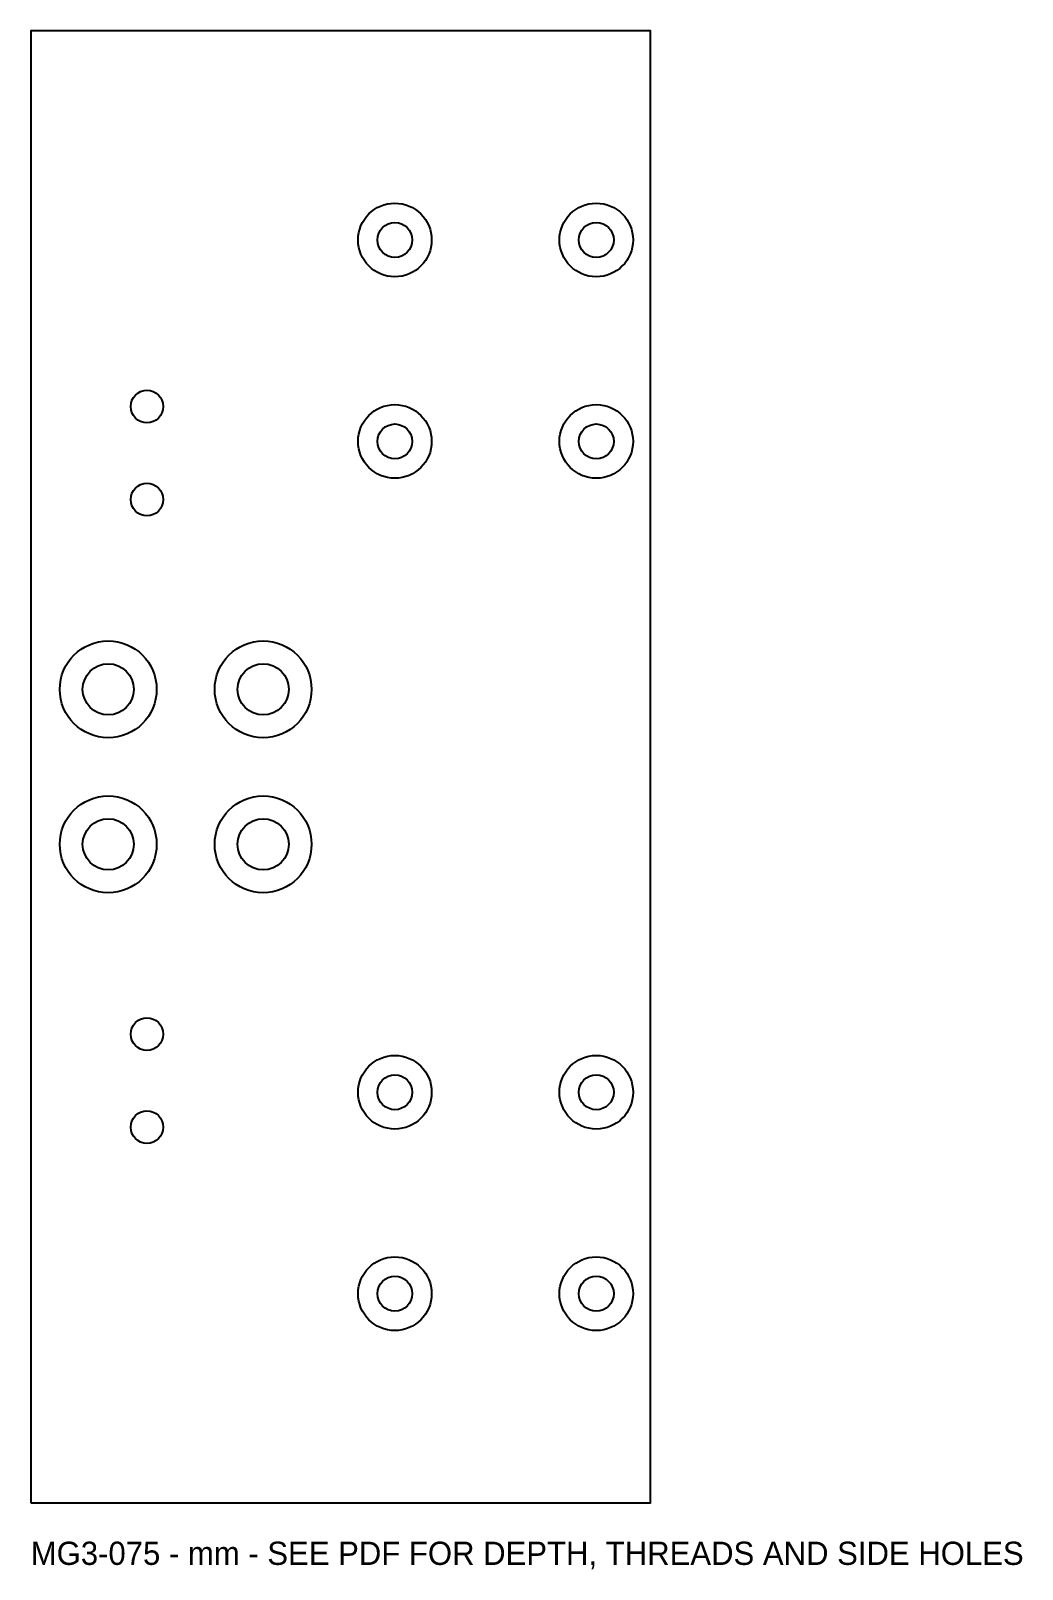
# Model space of a CAD drawing. Header units: millimetres. Extents: x 0 to 128, y -9 to 190.
import ezdxf

# ---------------------------------------------------------------- set-up
doc = ezdxf.new("R2010")
doc.units = ezdxf.units.MM
for name, color, linetype in [('NOTES', 2, 'Continuous'), ('OUTLINE', 7, 'Continuous'), ('REFERENCE_CBORE', 4, 'Continuous'), ('TAP_PILOT', 1, 'Continuous'), ('THROUGH', 3, 'Continuous')]:
    doc.layers.add(name, color=color, linetype=linetype)

msp = doc.modelspace()

# ---------------------------------------------------------------- linework, layer by layer
at = {"layer": 'OUTLINE'}
msp.add_lwpolyline([(0, 0), (80, 0), (80, 190), (0, 190)], close=True, dxfattribs=at)
at = {"layer": 'REFERENCE_CBORE'}
for centre, radius in [((47, 163), 4.75), ((73, 163), 4.75), ((47, 137), 4.75), ((73, 137), 4.75), ((10, 105), 6.25), ((30, 105), 6.25), ((10, 85), 6.25), ((30, 85), 6.25), ((47, 53), 4.75), ((73, 53), 4.75), ((47, 27), 4.75), ((73, 27), 4.75)]:
    msp.add_circle(centre, radius, dxfattribs=at)
at = {"layer": 'TAP_PILOT'}
for centre in [(15, 141.5), (15, 129.5), (15, 60.5), (15, 48.5)]:
    msp.add_circle(centre, 2.1, dxfattribs=at)
at = {"layer": 'THROUGH'}
for centre, radius in [((47, 163), 2.25), ((73, 163), 2.25), ((47, 137), 2.25), ((73, 137), 2.25), ((10, 105), 3.3), ((30, 105), 3.3), ((10, 85), 3.3), ((30, 85), 3.3), ((47, 53), 2.25), ((73, 53), 2.25), ((47, 27), 2.25), ((73, 27), 2.25)]:
    msp.add_circle(centre, radius, dxfattribs=at)

# ---------------------------------------------------------------- texts
at = {"layer": 'NOTES'}
msp.add_text('MG3-075 - mm - SEE PDF FOR DEPTH, THREADS AND SIDE HOLES', height=3, dxfattribs=at).set_placement((0, -8))

doc.saveas('drawing.dxf')
